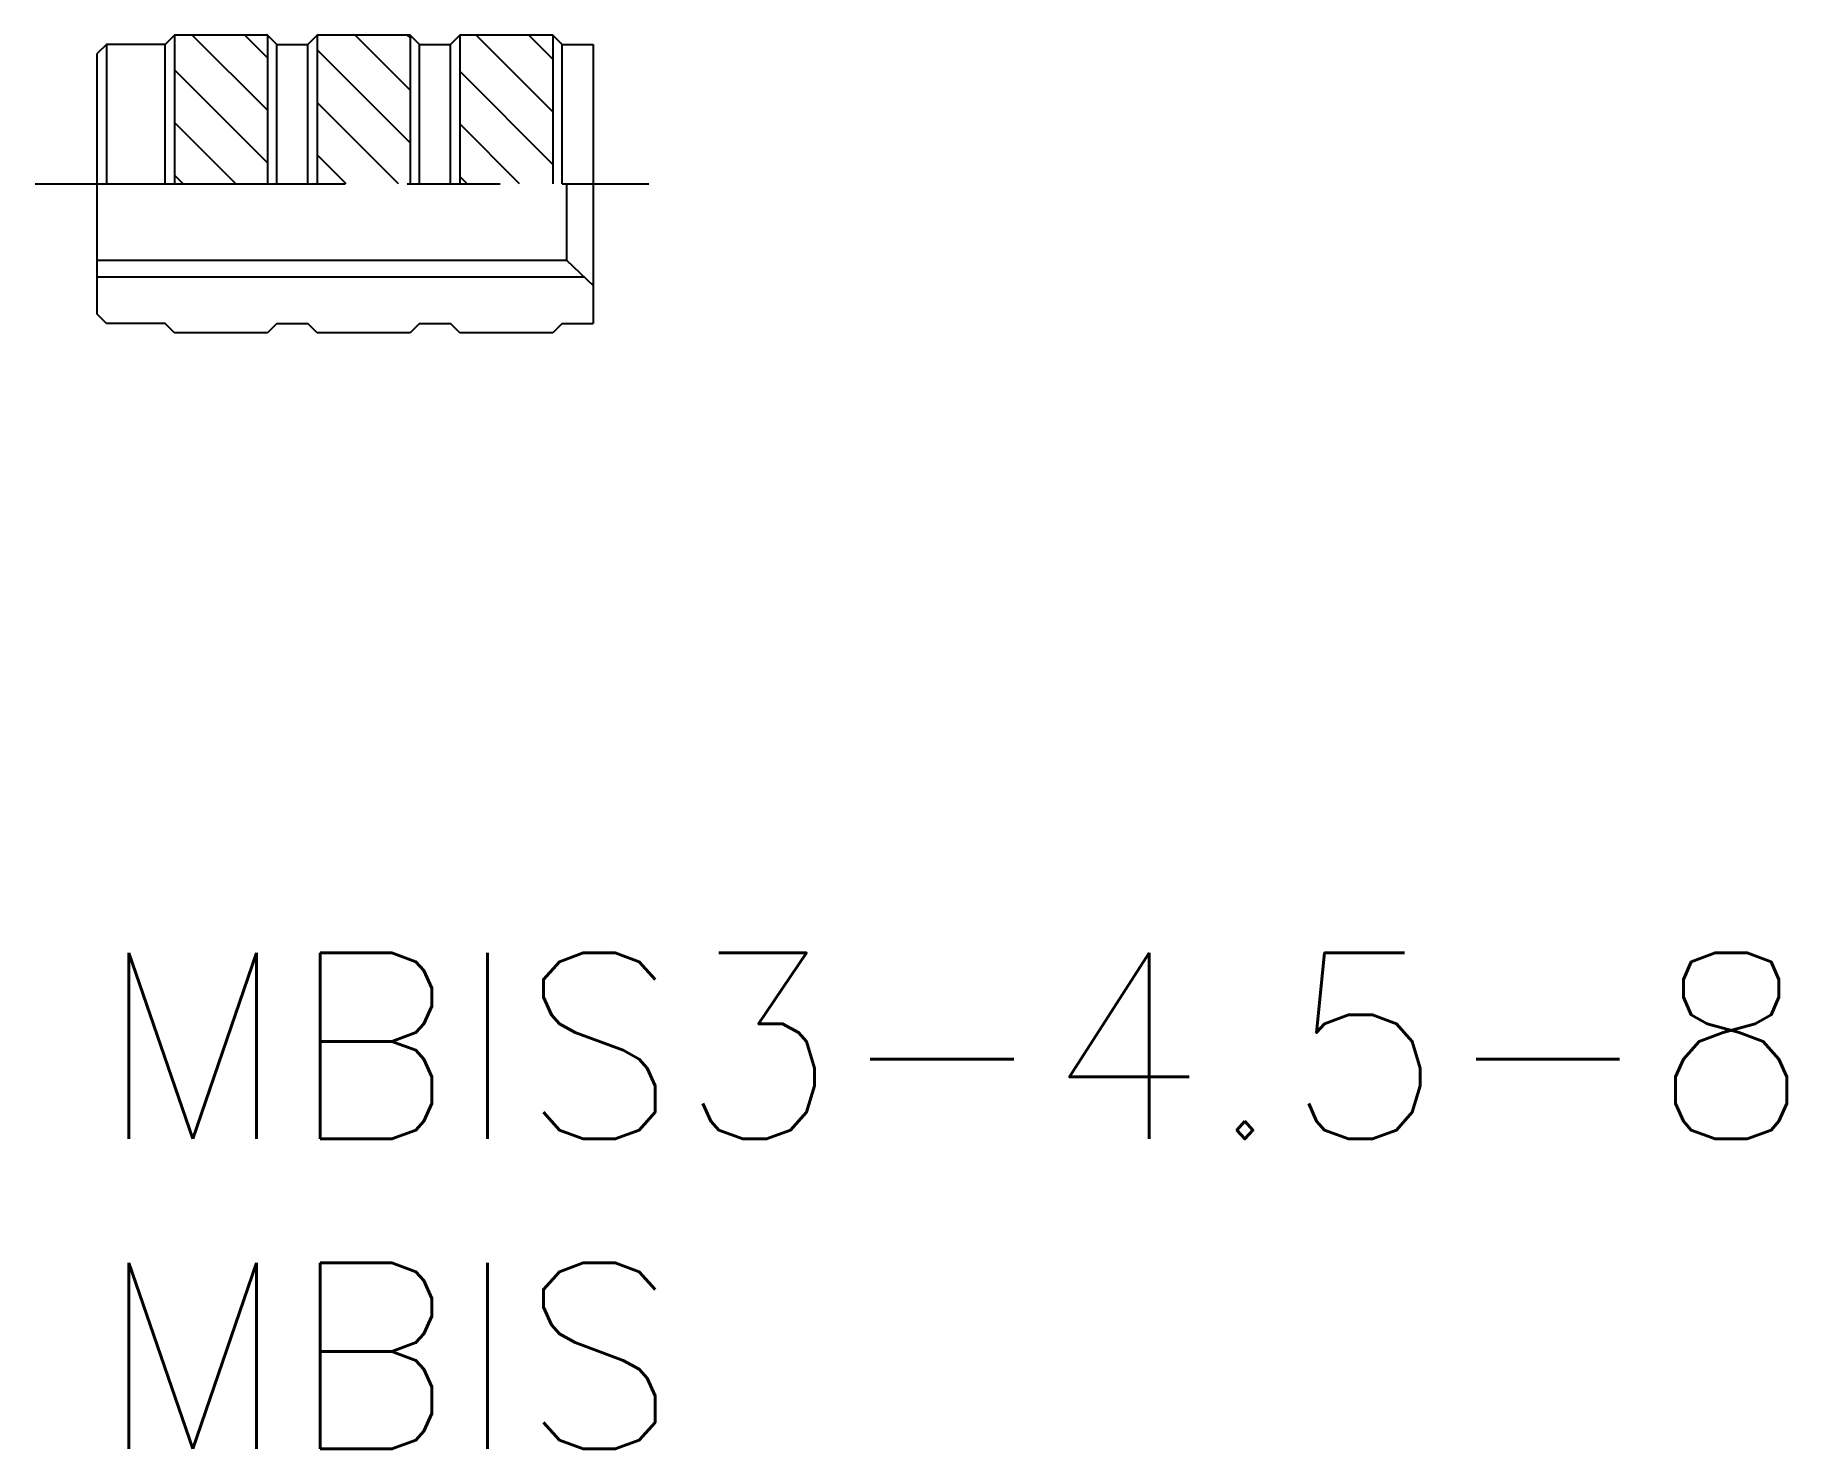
# Model space of a CAD drawing. Extents: x -1 to 27.3, y -8 to 14.8.
import ezdxf

# ---------------------------------------------------------------- set-up
doc = ezdxf.new("R2010")
doc.units = 0
doc.header["$LTSCALE"] = 0.5
doc.linetypes.add('CENTER', pattern=[50.8, 31.75, -6.35, 6.35, -6.35])
doc.linetypes.add('DASHDOT', pattern=[17, 10, -2, 3, -2])
for name, color, linetype in [('MSM_CENTER', 1, 'CENTER'), ('MSM_CONTINUOUS', 7, 'CONTINUOUS'), ('MSM_NARROW', 5, 'CONTINUOUS'), ('MSM_PART_NUMBER', 7, 'CONTINUOUS')]:
    doc.layers.add(name, color=color, linetype=linetype)
doc.styles.get("Standard").update_dxf_attribs({"font": 'txt.shx', "height": 3, "bigfont": 'bigfont.shx'})

msp = doc.modelspace()

# ---------------------------------------------------------------- linework, layer by layer
at = {"layer": 'MSM_CENTER', "linetype": 'DASHDOT'}
msp.add_line((-1, 12.4), (8.9, 12.4), dxfattribs=at)
at = {"layer": 'MSM_CONTINUOUS'}
for p, q in [((1.25, 14.8), (1.1, 14.65)), ((2.75, 14.8), (1.25, 14.8)), ((1.25, 14.8), (1.25, 12.4)), ((2.75, 13.587), (1.537, 14.8)), ((2.75, 14.435), (2.385, 14.8)), ((2.9, 14.65), (2.75, 14.8)), ((2.75, 14.8), (2.75, 12.4)), ((3.55, 14.8), (3.4, 14.65)), ((5.05, 14.8), (3.55, 14.8)), ((3.55, 14.8), (3.55, 12.4)), ((5.05, 13.912), (4.162, 14.8)), ((5.05, 14.76), (5.01, 14.8)), ((5.2, 14.65), (5.05, 14.8)), ((5.05, 14.8), (5.05, 12.4)), ((5.85, 14.8), (5.7, 14.65)), ((7.35, 14.8), (5.85, 14.8)), ((5.85, 14.8), (5.85, 12.4)), ((7.35, 13.563), (6.113, 14.8)), ((7.35, 14.412), (6.962, 14.8)), ((7.5, 14.65), (7.35, 14.8)), ((7.35, 14.8), (7.35, 12.4)), ((0.15, 14.65), (0, 14.5)), ((0, 10.3), (0, 14.5)), ((1.1, 14.65), (0.15, 14.65)), ((0.15, 14.65), (0.15, 12.4)), ((1.1, 12.4), (1.1, 14.65)), ((2.9, 14.65), (3.4, 14.65)), ((2.9, 12.4), (2.9, 14.65)), ((3.4, 12.4), (3.4, 14.65)), ((5.05, 13.063), (3.55, 14.563)), ((5.2, 14.65), (5.7, 14.65)), ((5.2, 12.4), (5.2, 14.65)), ((5.7, 12.4), (5.7, 14.65)), ((7.5, 14.65), (8, 14.65)), ((7.5, 12.4), (7.5, 14.65)), ((8, 14.65), (8, 10.15)), ((2.75, 12.738), (1.25, 14.238)), ((7.35, 12.715), (5.85, 14.215)), ((4.864, 12.4), (3.55, 13.714)), ((2.239, 12.4), (1.25, 13.389)), ((6.816, 12.4), (5.85, 13.366)), ((4.016, 12.4), (3.55, 12.866)), ((1.391, 12.4), (1.25, 12.541)), ((5.968, 12.4), (5.85, 12.518)), ((7.571, 12.4), (7.571, 11.171)), ((0, 11.171), (7.571, 11.171)), ((7.571, 11.171), (8, 10.76)), ((0.15, 10.15), (0, 10.3)), ((1.1, 10.15), (0.15, 10.15)), ((1.25, 10), (1.1, 10.15)), ((2.75, 10), (1.25, 10)), ((2.9, 10.15), (2.75, 10)), ((2.9, 10.15), (3.4, 10.15)), ((3.55, 10), (3.4, 10.15)), ((5.05, 10), (3.55, 10)), ((5.2, 10.15), (5.05, 10)), ((5.2, 10.15), (5.7, 10.15)), ((5.85, 10), (5.7, 10.15)), ((7.35, 10), (5.85, 10)), ((7.5, 10.15), (7.35, 10)), ((7.5, 10.15), (8, 10.15))]:
    msp.add_line(p, q, dxfattribs=at)
at = {"layer": 'MSM_NARROW', "linetype": 'CONTINUOUS'}
msp.add_line((-0.003, 10.9), (7.853, 10.9), dxfattribs=at)

# ---------------------------------------------------------------- texts
at = {"layer": 'MSM_PART_NUMBER'}
for s, p in [('MBIS3-4.5-8', (0, -3)), ('MBIS', (0, -8))]:
    msp.add_text(s, height=3, dxfattribs=at).set_placement(p)

doc.saveas('drawing.dxf')
